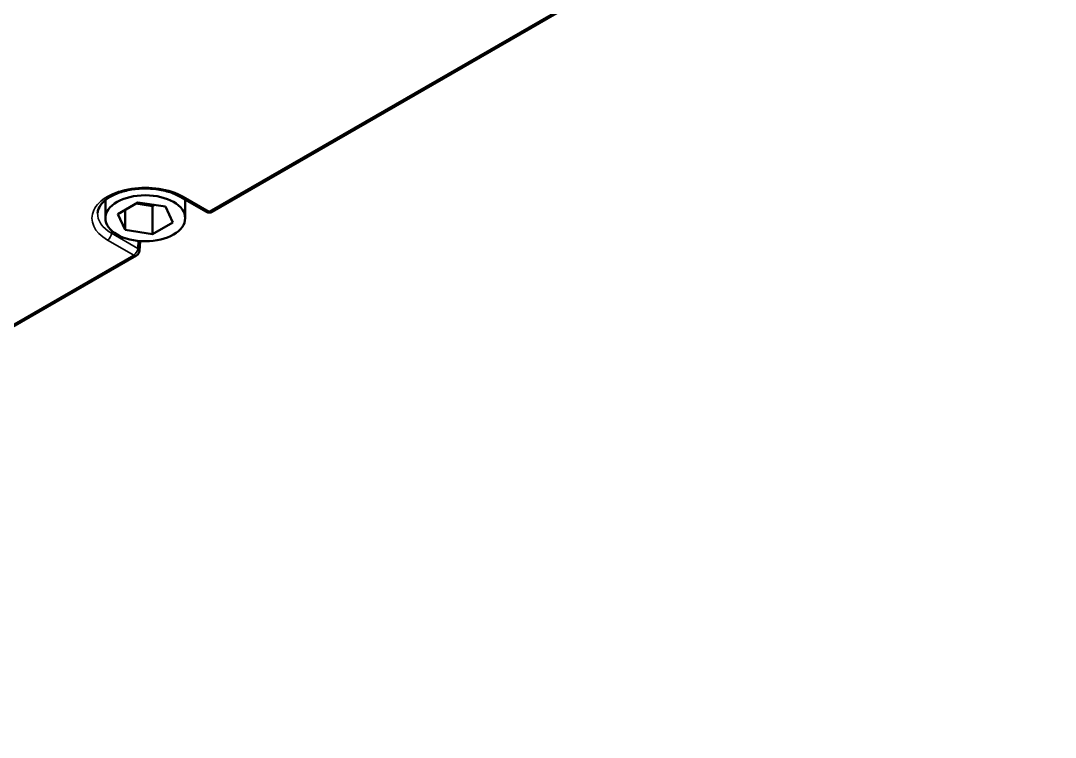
# Model space of a CAD drawing. Header units: millimetres. Extents: x 0 to 3000, y 0 to 3000.
# Drawn here: x 699.1 to 789.9, y 599.1 to 662 of the extents above; entities that cross this region are included whole.
import ezdxf

# ---------------------------------------------------------------- set-up
doc = ezdxf.new("R2010")
doc.units = ezdxf.units.MM
doc.layers.add('Visible (ANSI)', color=7, linetype='Continuous', lineweight=50)
doc.layers.add('Visible Narrow (ANSI)', color=7, linetype='Continuous', lineweight=35)

msp = doc.modelspace()

# ---------------------------------------------------------------- linework, layer by layer
at = {"layer": 'Visible (ANSI)'}
for p, q in [((715.8998, 645.2567), (789.8856, 687.9724)), ((713.1004, 646.5842), (715.3998, 645.2567)), ((706.5382, 646.2858), (706.5382, 644.6967)), ((707.6234, 645.0703), (709.3912, 646.0909)), ((708.2705, 645.4438), (708.2705, 643.6761)), ((710.6853, 645.752), (709.2017, 645.9815)), ((711.806, 645.7173), (709.3912, 646.0909)), ((710.8748, 645.8614), (710.6853, 645.752)), ((710.6853, 645.752), (710.6853, 643.3025)), ((712.4531, 644.3231), (711.806, 645.7173)), ((713.5382, 646.3314), (713.5382, 644.6967)), ((707.6234, 645.0703), (708.2705, 643.6761)), ((708.2705, 643.6761), (710.6853, 643.3025)), ((712.4531, 644.3231), (710.6853, 643.3025)), ((709.5889, 642.6927), (709.524, 641.8277)), ((635.9967, 599.1246), (709.2754, 641.4321))]:
    msp.add_line(p, q, dxfattribs=at)
for centre, start, end in [((715.6498, 645.6897), 240, 300), ((709.0254, 641.8651), 300, 355.712373)]:
    msp.add_arc(centre, 0.5, start, end, dxfattribs=at)
msp.add_ellipse((710.0382, 644.6967), major_axis=(-3.5, 0), ratio=0.5773503, dxfattribs=at)
msp.add_open_spline([(713.1004, 646.5842), (712.8068, 646.7537), (712.4602, 646.9022), (711.6922, 647.1361), (711.2702, 647.2209), (710.3944, 647.3141), (709.9404, 647.3218), (709.0512, 647.258), (708.6161, 647.1864), (707.8144, 646.9741), (707.4474, 646.8339), (706.8205, 646.5075), (706.5597, 646.3218), (706.1591, 645.933), (706.0217, 645.7311), (705.8917, 645.4135), (705.864, 645.2927), (705.8563, 645.1731)], degree=3, knots=[0, 0, 0, 0, 0.2999266, 0.2999266, 0.6031615, 0.6031615, 0.9091332, 0.9091332, 1.215358, 1.215358, 1.5192484, 1.5192484, 1.8195221, 1.8195221, 2.1241488, 2.1241488, 2.3191281, 2.3191281, 2.3191281, 2.3191281], dxfattribs=at)
at = {"layer": 'Visible Narrow (ANSI)'}
for p, q in [((715.6513, 645.2861), (789.6356, 687.9972)), ((713.3504, 646.609), (715.6513, 645.2861)), ((709.0254, 641.4569), (706.7261, 642.7844)), ((707.0895, 643.6082), (707.0791, 643.3751)), ((707.0791, 643.3751), (709.3785, 642.0476)), ((709.4279, 642.7069), (709.3785, 642.0476)), ((635.7482, 599.154), (709.0254, 641.4569))]:
    msp.add_line(p, q, dxfattribs=at)
for centre, major_axis, ratio, start_param, end_param in [((710.0382, 644.6967), (-4.6841, 0), 0.5773503, 3.9269908, 7.0685835), ((713.3504, 647.0172), (-0.25, -0.433), 0.5773503, 0, 0.7853982), ((710.0382, 645.0836), (-4.1848, 0), 0.5773503, 6.2461189, 7.0685835), ((715.6498, 645.6897), (-0.25, -0.433), 0.5773503, 0, 0.7853982), ((715.6498, 645.6897), (0.25, -0.433), 0.5773503, 5.4977871, 6.2831853), ((706.7261, 643.1927), (-0.25, -0.433), 0.5773503, 0.7853982, 2.3038346), ((709.0254, 641.8651), (0.25, 0.433), 0.5773503, 3.9269908, 5.4454273), ((709.0254, 641.8651), (0.4986, -0.0374), 0.5661326, 0, 0.827286), ((709.0254, 641.8651), (0.25, -0.433), 0.5773503, 5.4977871, 6.2831853)]:
    msp.add_ellipse(centre, major_axis=major_axis, ratio=ratio, start_param=start_param, end_param=end_param, dxfattribs=at)

doc.saveas('drawing.dxf')
